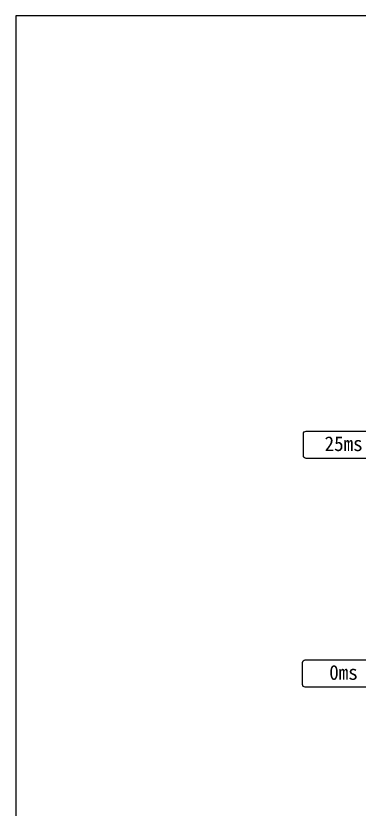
# Model space of a CAD drawing. Header units: millimetres. Extents: x -38550 to 41050, y 2900 to 31257.
# Drawn here: x -38550 to -31550, y 12539 to 28700 of the extents above; entities that cross this region are included whole.
import ezdxf
from ezdxf.enums import TextEntityAlignment as Align

# ---------------------------------------------------------------- set-up
doc = ezdxf.new("R2010")
doc.units = ezdxf.units.MM
doc.header["$LTSCALE"] = 500
for name, color, linetype in [('CS-BLST-TEX1', 6, 'Continuous'), ('CS-TABL', 3, 'Continuous'), ('CX-PAPR', 2, 'Continuous')]:
    doc.layers.add(name, color=color, linetype=linetype)
doc.styles.add('굴림체', font='')
doc.styles.get('굴림체').set_extended_font_data('GulimChe')

msp = doc.modelspace()

# ---------------------------------------------------------------- linework, layer by layer
at = {"layer": 'CS-TABL'}
for points in [[(-32686.3, 19738.7), (-32686.3, 20184.1, -0.4142136), (-32631.4, 20239), (-31299.7, 20239, -0.4142136), (-31244.8, 20184.1), (-31244.8, 19738.7, -0.4142136), (-31299.7, 19683.8), (-32631.4, 19683.8, -0.4142136)], [(-32705.8, 15078.7), (-32705.8, 15524.1, -0.4142136), (-32651, 15579), (-31319.3, 15579, -0.4142136), (-31264.4, 15524.1), (-31264.4, 15078.7, -0.4142136), (-31319.3, 15023.8), (-32651, 15023.8, -0.4142136)]]:
    msp.add_lwpolyline(points, format="xyb", close=True, dxfattribs=at)
at = {"layer": 'CX-PAPR'}
msp.add_lwpolyline([(-38550, 2900), (1250, 2900), (1250, 28700), (-38550, 28700)], close=True, dxfattribs=at)

# ---------------------------------------------------------------- texts
at = {"layer": 'CS-BLST-TEX1', "style": '굴림체'}
for s, p in [('  25ms', (-32060.5, 19984)), ('  0ms', (-32063, 15323.9))]:
    msp.add_text(s, height=300, dxfattribs=at).set_placement(p, align=Align.MIDDLE_CENTER)

doc.saveas('drawing.dxf')
